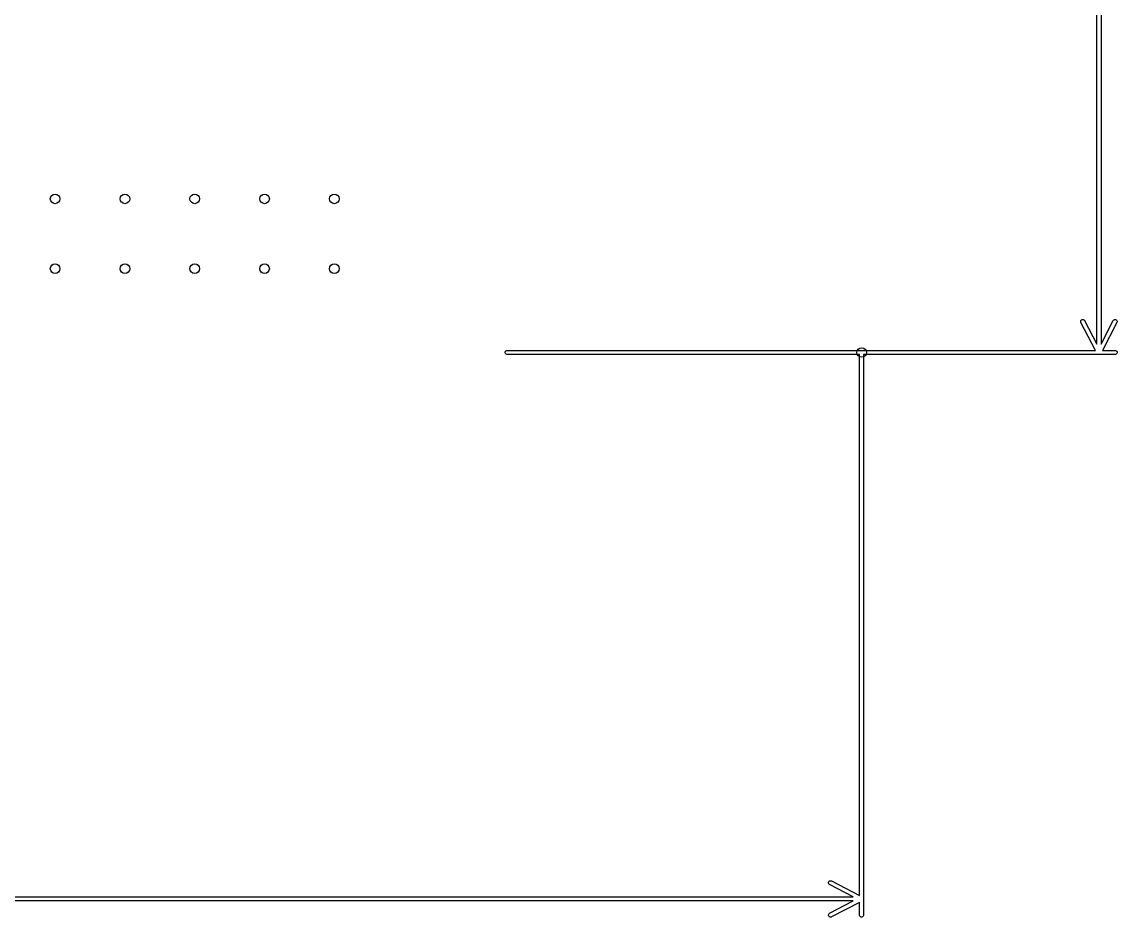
# Model space of a CAD drawing. Extents: x 3.23 to 7.52, y -5.63 to -2.96.
# Drawn here: x 5.953 to 7.521, y -5.632 to -4.35 of the extents above; entities that cross this region are included whole.
import ezdxf

# ---------------------------------------------------------------- set-up
doc = ezdxf.new("R2010")
doc.units = 0
doc.header["$MEASUREMENT"] = 0
doc.layers.add('BLACK', color=7, linetype='CONTINUOUS')

msp = doc.modelspace()

# ---------------------------------------------------------------- linework, layer by layer
at = {"layer": 'BLACK', "linetype": 'CONTINUOUS'}
for p, q in [((7.4921, -4.8116), (7.4921, -3.3358)), ((7.4981, -3.3358), (7.4981, -4.8116)), ((7.4691, -4.779), (7.4694, -4.7779)), ((7.4692, -4.7802), (7.4691, -4.779)), ((7.4694, -4.7807), (7.4692, -4.7802)), ((7.4694, -4.7779), (7.4702, -4.777)), ((7.4902, -4.8207), (7.4694, -4.7807)), ((7.4702, -4.777), (7.4712, -4.7765)), ((7.4712, -4.7765), (7.4723, -4.7764)), ((7.4723, -4.7764), (7.4734, -4.7767)), ((7.4734, -4.7767), (7.4743, -4.7775)), ((7.4743, -4.7775), (7.4746, -4.778)), ((7.4746, -4.778), (7.4921, -4.8116)), ((7.4981, -4.8116), (7.5156, -4.778)), ((7.5208, -4.7807), (7.5, -4.8207)), ((7.5156, -4.778), (7.5159, -4.7775)), ((7.5159, -4.7775), (7.5168, -4.7767)), ((7.5168, -4.7767), (7.5179, -4.7764)), ((7.5179, -4.7764), (7.519, -4.7765)), ((7.519, -4.7765), (7.52, -4.777)), ((7.52, -4.777), (7.5208, -4.7779)), ((7.5208, -4.7779), (7.5211, -4.779)), ((7.521, -4.7802), (7.5208, -4.7807)), ((7.5211, -4.779), (7.521, -4.7802)), ((6.6447, -4.8231), (6.6451, -4.822)), ((6.6447, -4.8243), (6.6447, -4.8231)), ((6.6451, -4.8253), (6.6447, -4.8243)), ((6.6451, -4.822), (6.646, -4.8212)), ((6.646, -4.8261), (6.6451, -4.8253)), ((6.646, -4.8212), (6.647, -4.8208)), ((6.647, -4.8266), (6.646, -4.8261)), ((6.647, -4.8208), (6.6476, -4.8207)), ((6.6476, -4.8266), (6.647, -4.8266)), ((6.6476, -4.8207), (7.4902, -4.8207)), ((7.1521, -4.8266), (6.6476, -4.8266)), ((7.1521, -5.6013), (7.1521, -4.8266)), ((7.5182, -4.8266), (7.1581, -4.8266)), ((7.1581, -4.8266), (7.1581, -5.6293)), ((7.5, -4.8207), (7.5182, -4.8207)), ((7.5182, -4.8207), (7.5188, -4.8208)), ((7.5188, -4.8266), (7.5182, -4.8266)), ((7.5188, -4.8208), (7.5198, -4.8212)), ((7.5198, -4.8261), (7.5188, -4.8266)), ((7.5198, -4.8212), (7.5206, -4.822)), ((7.5206, -4.8253), (7.5198, -4.8261)), ((7.5206, -4.822), (7.5211, -4.8231)), ((7.5211, -4.8243), (7.5206, -4.8253)), ((7.5211, -4.8231), (7.5211, -4.8243)), ((7.1078, -5.5834), (7.1079, -5.5823)), ((7.1082, -5.5845), (7.1078, -5.5834)), ((7.1079, -5.5823), (7.1084, -5.5813)), ((7.1084, -5.5813), (7.1093, -5.5805)), ((7.1093, -5.5805), (7.1104, -5.5802)), ((7.1104, -5.5802), (7.1116, -5.5803)), ((7.1116, -5.5803), (7.1121, -5.5805)), ((7.1121, -5.5805), (7.1521, -5.6013)), ((7.1089, -5.5854), (7.1082, -5.5845)), ((7.1094, -5.5857), (7.1089, -5.5854)), ((7.143, -5.6032), (7.1094, -5.5857)), ((3.7922, -5.6032), (7.143, -5.6032)), ((7.143, -5.6091), (3.7922, -5.6091)), ((7.1094, -5.6267), (7.143, -5.6091)), ((7.1521, -5.6111), (7.1121, -5.6319)), ((7.1521, -5.6293), (7.1521, -5.6111)), ((7.1078, -5.629), (7.1082, -5.6279)), ((7.1079, -5.6301), (7.1078, -5.629)), ((7.1084, -5.6311), (7.1079, -5.6301)), ((7.1082, -5.6279), (7.1089, -5.627)), ((7.1093, -5.6319), (7.1084, -5.6311)), ((7.1089, -5.627), (7.1094, -5.6267)), ((7.1522, -5.6299), (7.1521, -5.6293)), ((7.1526, -5.6309), (7.1522, -5.6299)), ((7.1535, -5.6317), (7.1526, -5.6309)), ((7.1576, -5.6309), (7.1567, -5.6317)), ((7.158, -5.6299), (7.1576, -5.6309)), ((7.1581, -5.6293), (7.158, -5.6299)), ((7.1104, -5.6322), (7.1093, -5.6319)), ((7.1116, -5.6321), (7.1104, -5.6322)), ((7.1121, -5.6319), (7.1116, -5.6321)), ((7.1545, -5.6322), (7.1535, -5.6317)), ((7.1557, -5.6322), (7.1545, -5.6322)), ((7.1567, -5.6317), (7.1557, -5.6322))]:
    msp.add_line(p, q, dxfattribs=at)
at = {"layer": 'BLACK'}
for centre in [(6.0001, -4.6037), (6.0001, -4.6037), (6.1001, -4.6037), (6.1001, -4.6037), (6.2001, -4.6037), (6.2001, -4.6037), (6.3001, -4.6037), (6.3001, -4.6037), (6.4001, -4.6037), (6.4001, -4.6037), (6.0001, -4.7037), (6.0001, -4.7037), (6.1001, -4.7037), (6.1001, -4.7037), (6.2001, -4.7037), (6.2001, -4.7037), (6.3001, -4.7037), (6.3001, -4.7037), (6.4001, -4.7037), (6.4001, -4.7037), (7.1553, -4.8237), (7.1553, -4.8237)]:
    msp.add_circle(centre, 0.00689, dxfattribs=at)

doc.saveas('drawing.dxf')
